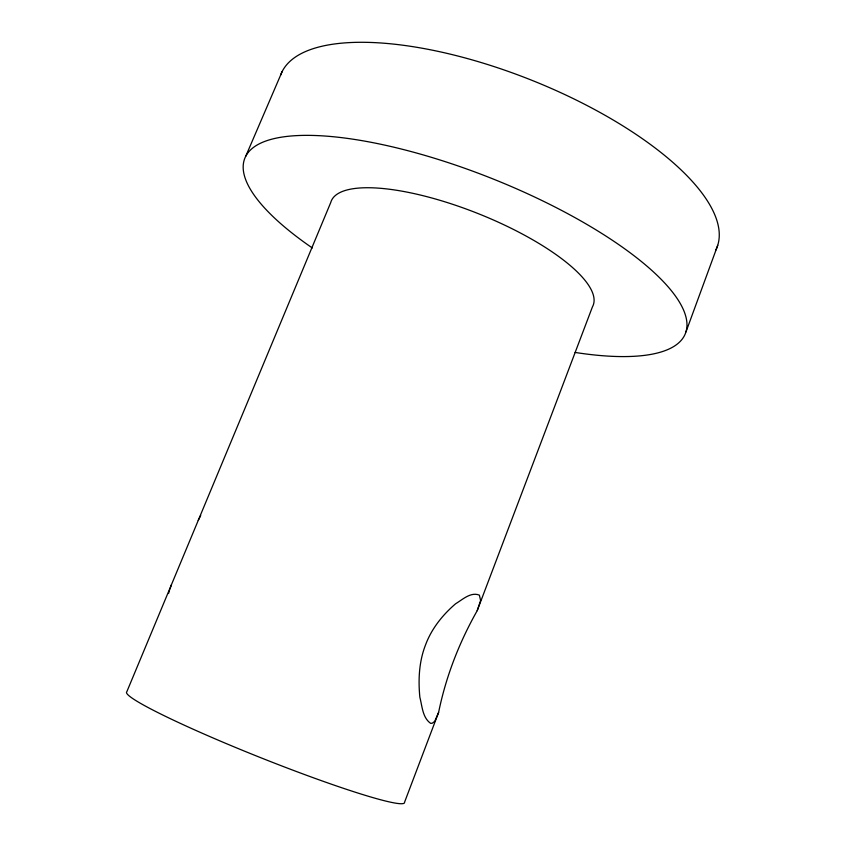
<?xml version="1.0" encoding="UTF-8"?>
<svg xmlns="http://www.w3.org/2000/svg" width="846" height="846" viewBox="0 0 846 846"><rect width="100%" height="100%" fill="white"/><g stroke="black" fill="none" stroke-linecap="round" stroke-linejoin="round"><path stroke-width="1.27" d="M438.598 712.459C445.895 676.61 459.23 642.452 477.229 610.632L592.443 306.865A140.954 42.776 21.7 0 0 478.328 213.668A140.954 42.776 21.7 0 0 330.754 202.49L126.815 691.764A149.583 11.315 21.7 0 0 261.71 758.09A149.583 11.315 21.7 0 0 404.557 802.23L438.598 712.459L434.738 721.363L432.243 723.214L430.688 723.383C422.471 717.715 422.207 706.135 419.859 697.263C418.136 679.624 419.034 661.413 425.591 644.768C431.608 628.641 442.627 614.905 455.582 603.78C462.487 599.666 470.788 591.608 479.386 595.14L480.602 600.48L477.229 610.632M168.544 593.532L169.528 590.371M169.898 589.271L171.357 584.893M685.99 331.865L717.715 245.351M245.742 156.246L282.162 71.529M198.25 520.375L200.714 515.531M312.311 247.963A237.092 72.619 21.7 0 1 319.756 135.709A237.092 72.619 21.7 0 1 646.154 265.475A237.092 72.619 21.7 0 1 575.132 352.444M280.629 75.072A234.585 87.053 21.7 0 1 533.308 80.878A234.585 87.053 21.7 0 1 715.79 250.109"/></g></svg>
